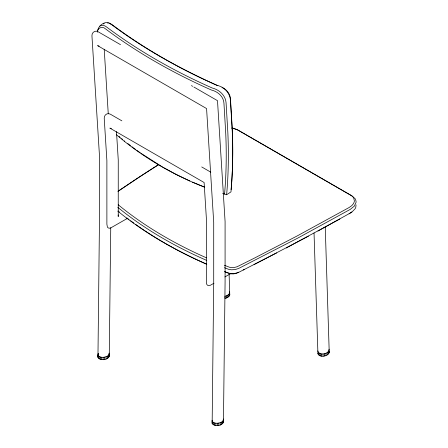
<?xml version="1.0" encoding="UTF-8"?>
<svg xmlns="http://www.w3.org/2000/svg" width="448" height="448" viewBox="0 0 448 448"><rect width="100%" height="100%" fill="white"/><g stroke="black" fill="none" stroke-linecap="round" stroke-linejoin="round"><path stroke-width="0.67" d="M356.059 204.921L355.751 207.441L355.163 208.695L351.809 212.178L317.962 231.056M110.746 227.724L109.25 356.205C107.565 360.17 100.419 361.088 97.95 357.487L99.512 216.378L99.512 156.414L91.941 35.773C91.694 32.53 95.178 29.932 98.09 31.73L120.518 44.677M97.95 357.487L98.224 353.472L97.882 356.658M98.403 358.249L98.431 355.902L97.978 355.146M99.21 358.882L99.238 356.535L98.431 355.902M100.313 359.346L100.341 357L99.238 356.535M101.634 359.615L101.662 357.269L100.341 357M103.09 359.666L103.118 357.325C105.538 357.174 109.519 356.104 109.206 353.035L109.25 356.205M104.58 359.498L104.602 357.157M105.997 359.122L106.025 356.776M107.251 358.562L107.279 356.216M108.254 357.857L108.276 355.51M108.931 357.05L108.959 354.71M193.861 87.018L217.498 100.666L225.086 221.547L225.086 281.809L223.451 422.139C221.766 426.104 214.62 427.022 212.15 423.422L212.106 420.246M212.604 424.178L212.632 421.837L212.178 421.075M213.41 424.81L213.438 422.47L212.632 421.837M214.508 425.281L214.536 422.934L213.438 422.47M215.835 425.55L215.863 423.203L214.536 422.934M217.291 425.6L217.319 423.254C219.738 423.108 223.72 422.038 223.406 418.964L223.451 422.139M218.775 425.432L218.803 423.086M220.198 425.051L220.226 422.71M221.446 424.491L221.474 422.15M222.449 423.786L222.477 421.445M223.132 422.985L223.16 420.638M231.09 189.666L231.437 185.511A642.958 393.182 49.6 0 0 232.215 128.218L230.462 98.795C230.026 91.599 223.367 86.806 216.843 85.26A616.706 380.022 -3.6 0 1 110.813 24.046M97.563 31.623C97.552 25.799 105.834 19.566 110.813 24.046M97.373 32.217C97.356 27.871 102.525 25.715 105.532 28.896A615.608 379.344 -3.6 0 0 211.366 90.003C217.61 91.476 223.507 96.365 223.938 103.085L225.697 132.507A642.958 393.182 49.6 0 1 224.918 189.806L224.566 193.956L222.622 193.346M229.118 274.562L229.768 294.958L228.771 296.716L225.098 298.547L225.025 296.262C227.091 295.758 230.042 294.364 229.622 291.805M317.794 350.902C318.802 356.076 329.213 354.301 329.084 349.227M317.867 353.186C318.954 358.142 327.88 356.653 329.23 352.386L325.231 226.8M103.449 24.03L104.182 23.251M351.826 211.893L349.11 213.814M118.345 191.016L135.492 179.525A1610.353 929.729 0 0 1 158.11 164.937M117.897 191.442L136.668 178.847A1608.527 928.676 0 0 1 158.687 164.64M223.496 193.754L226.621 194.746L230.966 191.884A644.459 394.1 49.6 0 0 232.165 129.388L230.412 99.915C229.936 94.758 226.75 89.734 222.029 87.478M99.837 26.113C101.903 24.433 104.798 25.542 106.63 27.031A614.516 378.672 -3.6 0 0 212.274 88.032C219.251 89.701 225.551 95.362 226.066 102.777L227.825 132.255A644.459 394.1 49.6 0 1 226.626 194.746M127.243 218.473L110.639 227.976L109.312 228.217L108.214 227.92L107.408 227.114L106.882 224.207L106.882 160.664L104.222 118.244C103.97 115.002 107.453 112.403 110.365 114.201L121.862 120.837M213.982 283.242L210.101 285.398L208.779 285.639L207.676 285.348L206.87 284.542L206.416 283.276L206.349 218.092L204.114 182.515L109.861 128.1L111.395 128.615M224.89 276.942L230.95 273.448M339.881 218.971L286.255 247.99M308.498 236.141L254.033 264.594M276.595 252.974L243.18 270.049M244.182 269.478C240.117 271.51 235.838 274.596 231.006 273.84A6.054 3.494 0 0 1 228.973 273.336L225.064 271.83M238.722 272.188C234.209 274.45 228.788 273.806 224.426 271.488M107.542 23.072L108.506 23.044M101.662 357.269L103.118 357.325M215.863 423.203L217.319 423.254M231.577 128.083L232.915 128.29M232.277 127.921L238.09 130.11L351.887 195.81L355.197 198.761L356.059 201.146L356.048 202.401L354.301 206.147L350.224 209.401L297.92 238.017L238.722 268.414L235.239 269.562L231.437 269.808L228.81 269.371L224.426 267.714M233.542 128.447L236.538 129.366M99.114 46.144L97.586 45.629L206.573 108.556L213.713 222.348L213.713 282.313L212.15 423.422M204.506 187.062L192.511 182.157M204.445 187.124L203.997 186.95C175.039 175.627 147.778 160.02 123.48 140.616L116.374 134.669M224.409 265.289L228.973 267.047A6.054 3.494 0 0 0 231.006 267.551L234.063 267.546L237.059 266.773L254.033 258.306L296.878 236.096L349.11 207.525L351.826 205.604L353.634 203.437L354.435 201.158L353.674 197.887A12.141 7.011 0 0 0 350.666 195.222L236.947 129.567M109.536 23.251L112.056 24.606A615.608 379.344 -3.6 0 0 217.89 85.714M189.851 180.998L176.064 174.378L163.246 167.434M191.436 85.618L192.646 86.318M201.729 166.947L210.801 172.189M162.646 167.104L141.417 153.563M136.954 150.455L140.302 152.785M133.61 147.986L135.839 149.632M127.842 143.573L130.463 145.578M132.037 146.782L133.084 147.582M124.331 140.874L124.695 141.17M119.045 136.444L120.103 137.329M121.688 138.656L122.746 139.541M329.157 351.518L329.23 352.386M229.695 294.09L229.768 294.958M116.48 131.634L118.25 159.869L118.25 216.552L118.182 214.911M104.21 49.235L108.265 113.898M328.843 350.991L328.916 353.282M328.16 351.854L328.233 354.144M327.158 352.626L327.23 354.911M325.909 353.248L325.982 355.538M324.492 353.685L324.565 355.975M323.002 353.909L323.075 356.194M321.552 353.898L321.625 356.182M320.225 353.651L320.298 355.936M319.127 353.192L319.2 355.477M318.321 352.548L318.394 354.838M314.037 232.96L317.94 354.054M229.376 293.569L229.449 295.854M228.698 294.431L228.771 296.716M227.696 295.198L227.769 297.489M226.442 295.826L226.514 298.11M206.791 260.45A418.499 241.618 0 0 1 163.666 238.778L163.587 238.728A418.146 241.416 0 0 1 117.802 207.357M206.791 264.225A418.499 241.618 0 0 1 163.666 242.547L163.587 242.502A418.146 241.416 0 0 1 117.802 211.131M206.584 257.886A417.082 240.8 0 0 1 164.853 236.83L164.791 236.79A416.797 240.638 0 0 1 118.199 204.747M206.584 264.174A417.082 240.8 0 0 1 164.853 243.118L164.791 243.079A416.797 240.638 0 0 1 135.531 224.314M133.885 223.132A416.797 240.638 0 0 1 130.631 220.752M129.024 219.554A416.797 240.638 0 0 1 126.902 217.941M119.269 211.915A416.797 240.638 0 0 1 118.199 211.036"/></g></svg>
